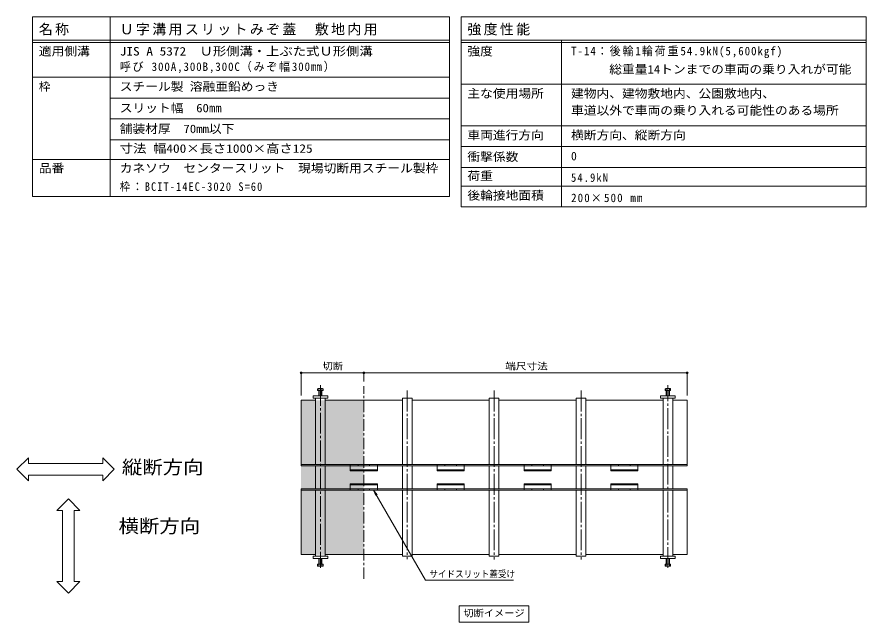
# Model space of a CAD drawing. Units: millimetres at full size, sheet at 1:5, with parts at other scales. Extents: x -1382 to 1946, y -1318 to 1367.
# Drawn here: x 114 to 1946, y 60 to 1367 of the extents above; entities that cross this region are included whole.
import ezdxf
from ezdxf.enums import TextEntityAlignment as Align

# ---------------------------------------------------------------- set-up
doc = ezdxf.new("R2010")
doc.units = ezdxf.units.MM
doc.header["$LTSCALE"] = 5
doc.header["$PDMODE"] = 32
doc.header["$PDSIZE"] = 4
for name, pattern in [('CHAIN1', [8, 5, -1, 1, -1]), ('CHAIN2', [12, 9, -1, 1, -1]), ('DASHED1', [1.8, 1.2, -0.6])]:
    doc.linetypes.add(name, pattern=pattern)
for name, color, linetype, lineweight in [('4-5_0055_アルミ建具_', 7, 'Continuous', 9), ('B-0_0173_仮設寸法_K', 7, 'Continuous', 9), ('B-3_0176_PC2次ﾌｧｽﾅｰ_', 7, 'DASHED1', 9), ('B-4_0177_PCﾌｧｽﾅｰ寸法', 7, 'Continuous', 9), ('B-5_0178_ACW1次ﾌｧｽﾅｰ', 7, 'Continuous', 9), ('B-9_0183_断面詳細1_S', 7, 'CHAIN1', 9), ('F-5_0018_躯\u3000寸法（�', 7, 'Continuous', 9), ('F-F_0034_建具ラベル�', 3, 'Continuous', 9)]:
    doc.layers.add(name, color=color, linetype=linetype, lineweight=lineweight)
doc.layers.add('B-A_0186_鉄骨断面_S', color=7, linetype='Continuous')
doc.styles.add('ＭＳ ゴシック', font='')
doc.styles.get('ＭＳ ゴシック').set_extended_font_data('MS Gothic')

msp = doc.modelspace()

# ---------------------------------------------------------------- linework, layer by layer
at = {"layer": '4-5_0055_アルミ建具_'}
for p, q in [((113.558, 390.282), (138.558, 415.282)), ((138.558, 402.782), (138.558, 415.282)), ((323.506, 390.282), (298.506, 415.282)), ((298.506, 402.782), (298.506, 415.282)), ((113.558, 390.282), (138.558, 365.282)), ((138.558, 402.782), (298.506, 402.782)), ((323.506, 390.282), (298.506, 365.282)), ((138.558, 365.282), (138.558, 377.782)), ((138.558, 377.782), (298.506, 377.782)), ((298.506, 365.282), (298.506, 377.782)), ((224.487, 326.191), (199.487, 301.191)), ((224.487, 326.191), (249.487, 301.191)), ((211.987, 301.191), (199.487, 301.191)), ((211.987, 147.746), (211.987, 301.191)), ((249.487, 301.191), (236.987, 301.191)), ((236.987, 147.746), (236.987, 301.191)), ((224.487, 122.746), (199.487, 147.746)), ((211.987, 147.746), (199.487, 147.746)), ((224.487, 122.746), (249.487, 147.746)), ((249.487, 147.746), (236.987, 147.746))]:
    msp.add_line(p, q, dxfattribs=at)
at = {"layer": 'B-0_0173_仮設寸法_K', "linetype": 'CHAIN2'}
for p, q in [((768.424, 572.216), (768.424, 177.127)), ((1518.424, 177.127), (1518.424, 572.216)), ((955.924, 560.282), (955.924, 196.057)), ((1143.424, 560.282), (1143.424, 195.089)), ((1330.924, 560.282), (1330.924, 195.089))]:
    msp.add_line(p, q, dxfattribs=at)
at = {"layer": 'B-0_0173_仮設寸法_K', "color": 2}
for p, q in [((762.424, 564.198), (762.424, 560.282)), ((762.424, 560.282), (774.424, 560.282)), ((773.31, 564.698), (763.977, 564.698)), ((765.09, 564.198), (765.09, 548.615)), ((765.674, 560.282), (765.674, 548.615)), ((771.174, 548.615), (771.174, 560.282)), ((771.757, 548.615), (771.757, 564.198)), ((774.424, 560.282), (774.424, 564.198)), ((1512.424, 564.198), (1512.424, 560.282)), ((1512.424, 560.282), (1524.424, 560.282)), ((1523.31, 564.698), (1513.977, 564.698)), ((1515.09, 564.198), (1515.09, 548.615)), ((1515.674, 560.282), (1515.674, 548.615)), ((1521.174, 548.615), (1521.174, 560.282)), ((1521.757, 548.615), (1521.757, 564.198)), ((1524.424, 560.282), (1524.424, 564.198)), ((762.424, 181.365), (762.424, 185.282)), ((762.424, 185.282), (774.424, 185.282)), ((765.09, 181.365), (765.09, 196.948)), ((765.674, 185.282), (765.674, 196.948)), ((771.174, 196.948), (771.174, 185.282)), ((771.757, 196.948), (771.757, 181.365)), ((774.424, 185.282), (774.424, 181.365)), ((1512.424, 181.365), (1512.424, 185.282)), ((1512.424, 185.282), (1524.424, 185.282)), ((1515.09, 181.365), (1515.09, 196.948)), ((1515.674, 185.282), (1515.674, 196.948)), ((1521.174, 196.948), (1521.174, 185.282)), ((1521.757, 196.948), (1521.757, 181.365)), ((1524.424, 185.282), (1524.424, 181.365)), ((773.31, 180.865), (763.977, 180.865)), ((1523.31, 180.865), (1513.977, 180.865))]:
    msp.add_line(p, q, dxfattribs=at)
at = {"layer": 'B-0_0173_仮設寸法_K'}
for p, q in [((726.757, 539.448), (726.757, 397.782)), ((758.007, 539.448), (726.757, 539.448)), ((752.59, 548.615), (752.59, 543.615)), ((784.257, 548.615), (752.59, 548.615)), ((752.59, 543.615), (784.257, 543.615)), ((758.007, 400.448), (758.007, 543.615)), ((778.84, 543.615), (778.84, 400.448)), ((945.507, 539.448), (778.84, 539.448)), ((784.257, 543.615), (784.257, 548.615)), ((945.507, 400.448), (945.507, 543.615)), ((945.507, 543.615), (966.34, 543.615)), ((966.34, 543.615), (966.34, 400.448)), ((1133.007, 539.448), (966.34, 539.448)), ((1133.007, 400.448), (1133.007, 543.615)), ((1133.007, 543.615), (1153.84, 543.615)), ((1153.84, 543.615), (1153.84, 400.448)), ((1320.507, 539.448), (1153.84, 539.448)), ((1320.507, 400.448), (1320.507, 543.615)), ((1320.507, 543.615), (1341.34, 543.615)), ((1341.34, 543.615), (1341.34, 400.448)), ((1508.007, 539.448), (1341.34, 539.448)), ((1502.59, 548.615), (1502.59, 543.615)), ((1534.257, 548.615), (1502.59, 548.615)), ((1502.59, 543.615), (1534.257, 543.615)), ((1508.007, 543.615), (1508.007, 400.448)), ((1528.84, 543.615), (1528.84, 400.448)), ((1560.09, 539.448), (1528.84, 539.448)), ((1534.257, 543.615), (1534.257, 548.615)), ((1560.09, 397.782), (1560.09, 539.448)), ((726.757, 400.448), (1560.09, 400.448)), ((726.757, 397.782), (1560.09, 397.782)), ((758.007, 347.782), (758.007, 397.782)), ((778.84, 347.782), (778.84, 397.782)), ((945.507, 347.782), (945.507, 397.782)), ((966.34, 347.782), (966.34, 397.782)), ((1133.007, 347.782), (1133.007, 397.782)), ((1153.84, 347.782), (1153.84, 397.782)), ((1320.507, 347.782), (1320.507, 397.782)), ((1341.34, 347.782), (1341.34, 397.782)), ((1508.007, 347.782), (1508.007, 397.782)), ((1528.84, 347.782), (1528.84, 397.782)), ((726.757, 347.782), (1560.09, 347.782)), ((726.757, 347.782), (726.757, 206.115)), ((726.757, 345.115), (1560.09, 345.115)), ((758.007, 202.365), (758.007, 345.115)), ((778.84, 345.115), (778.84, 202.365)), ((945.507, 202.365), (945.507, 345.115)), ((966.34, 345.115), (966.34, 202.365)), ((1133.007, 202.365), (1133.007, 345.115)), ((1153.84, 345.115), (1153.84, 202.365)), ((1320.507, 202.365), (1320.507, 345.115)), ((1341.34, 345.115), (1341.34, 202.365)), ((1508.007, 202.365), (1508.007, 345.115)), ((1528.84, 202.365), (1528.84, 345.115)), ((1560.09, 347.782), (1560.09, 206.115)), ((758.007, 206.115), (726.757, 206.115)), ((784.257, 202.365), (752.59, 202.365)), ((752.59, 197.365), (752.59, 202.365)), ((945.507, 206.115), (778.84, 206.115)), ((784.257, 202.365), (784.257, 197.365)), ((966.34, 202.365), (945.507, 202.365)), ((1133.007, 206.115), (966.34, 206.115)), ((1153.84, 202.365), (1133.007, 202.365)), ((1320.507, 206.115), (1153.84, 206.115)), ((1341.34, 202.365), (1320.507, 202.365)), ((1508.007, 206.115), (1341.34, 206.115)), ((1534.257, 202.365), (1502.59, 202.365)), ((1502.59, 197.365), (1502.59, 202.365)), ((1560.09, 206.115), (1528.84, 206.115)), ((1534.257, 202.365), (1534.257, 197.365)), ((784.257, 197.365), (752.59, 197.365)), ((1534.257, 197.365), (1502.59, 197.365))]:
    msp.add_line(p, q, dxfattribs=at)
at = {"layer": 'B-0_0173_仮設寸法_K', "color": 2}
for centre, radius, start, end in [((763.757, 562.719), 1.992, 47.9749, 132.0251), ((768.424, 553.525), 11.182, 72.65606, 107.34394), ((773.09, 562.719), 1.992, 47.9749, 132.0251), ((1513.757, 562.719), 1.992, 47.9749, 132.0251), ((1518.424, 553.525), 11.182, 72.65606, 107.34394), ((1523.09, 562.719), 1.992, 47.9749, 132.0251), ((763.757, 182.844), 1.992, 227.9749, 312.0251), ((768.424, 192.038), 11.182, 252.65606, 287.34394), ((773.09, 182.844), 1.992, 227.9749, 312.0251), ((1513.757, 182.844), 1.992, 227.9749, 312.0251), ((1518.424, 192.038), 11.182, 252.65606, 287.34394), ((1523.09, 182.844), 1.992, 227.9749, 312.0251)]:
    msp.add_arc(centre, radius, start, end, dxfattribs=at)
at = {"layer": 'B-3_0176_PC2次ﾌｧｽﾅｰ_'}
for p, q in [((833.007, 399.865), (833.007, 397.782)), ((833.424, 400.282), (849.257, 400.282)), ((849.674, 399.865), (849.674, 397.782)), ((874.674, 397.782), (849.674, 397.782)), ((874.674, 399.865), (874.674, 397.782)), ((890.924, 400.282), (875.09, 400.282)), ((891.34, 399.865), (891.34, 397.782)), ((1020.507, 399.865), (1020.507, 397.782)), ((1020.924, 400.282), (1036.757, 400.282)), ((1037.174, 399.865), (1037.174, 397.782)), ((1062.174, 397.782), (1037.174, 397.782)), ((1062.174, 399.865), (1062.174, 397.782)), ((1078.424, 400.282), (1062.59, 400.282)), ((1078.84, 399.865), (1078.84, 397.782)), ((1208.007, 399.865), (1208.007, 397.782)), ((1208.424, 400.282), (1224.257, 400.282)), ((1224.674, 399.865), (1224.674, 397.782)), ((1249.674, 397.782), (1224.674, 397.782)), ((1249.674, 399.865), (1249.674, 397.782)), ((1265.924, 400.282), (1250.09, 400.282)), ((1266.34, 399.865), (1266.34, 397.782)), ((1395.507, 399.865), (1395.507, 397.782)), ((1395.924, 400.282), (1411.757, 400.282)), ((1412.174, 399.865), (1412.174, 397.782)), ((1437.174, 397.782), (1412.174, 397.782)), ((1437.174, 399.865), (1437.174, 397.782)), ((1453.424, 400.282), (1437.59, 400.282)), ((1453.84, 399.865), (1453.84, 397.782)), ((833.007, 345.698), (833.007, 347.782)), ((833.424, 345.282), (849.257, 345.282)), ((874.674, 347.782), (849.674, 347.782)), ((849.674, 345.698), (849.674, 347.782)), ((874.674, 345.698), (874.674, 347.782)), ((890.924, 345.282), (875.09, 345.282)), ((891.34, 345.698), (891.34, 347.782)), ((1020.507, 345.698), (1020.507, 347.782)), ((1020.924, 345.282), (1036.757, 345.282)), ((1062.174, 347.782), (1037.174, 347.782)), ((1037.174, 345.698), (1037.174, 347.782)), ((1062.174, 345.698), (1062.174, 347.782)), ((1078.424, 345.282), (1062.59, 345.282)), ((1078.84, 345.698), (1078.84, 347.782)), ((1208.007, 345.698), (1208.007, 347.782)), ((1208.424, 345.282), (1224.257, 345.282)), ((1249.674, 347.782), (1224.674, 347.782)), ((1224.674, 345.698), (1224.674, 347.782)), ((1249.674, 345.698), (1249.674, 347.782)), ((1265.924, 345.282), (1250.09, 345.282)), ((1266.34, 345.698), (1266.34, 347.782)), ((1395.507, 345.698), (1395.507, 347.782)), ((1395.924, 345.282), (1411.757, 345.282)), ((1437.174, 347.782), (1412.174, 347.782)), ((1412.174, 345.698), (1412.174, 347.782)), ((1437.174, 345.698), (1437.174, 347.782)), ((1453.424, 345.282), (1437.59, 345.282)), ((1453.84, 345.698), (1453.84, 347.782))]:
    msp.add_line(p, q, dxfattribs=at)
at = {"layer": 'B-3_0176_PC2次ﾌｧｽﾅｰ_', "linetype": 'Continuous'}
for p, q in [((833.007, 397.782), (833.007, 386.948)), ((833.007, 388.865), (891.34, 388.865)), ((833.007, 386.948), (891.34, 386.948)), ((891.34, 397.782), (891.34, 386.948)), ((1020.507, 397.782), (1020.507, 386.948)), ((1020.507, 388.865), (1078.84, 388.865)), ((1020.507, 386.948), (1078.84, 386.948)), ((1078.84, 397.782), (1078.84, 386.948)), ((1208.007, 397.782), (1208.007, 386.948)), ((1208.007, 388.865), (1266.34, 388.865)), ((1208.007, 386.948), (1266.34, 386.948)), ((1266.34, 397.782), (1266.34, 386.948)), ((1395.507, 397.782), (1395.507, 386.948)), ((1395.507, 388.865), (1453.84, 388.865)), ((1395.507, 386.948), (1453.84, 386.948)), ((1453.84, 397.782), (1453.84, 386.948)), ((833.007, 358.615), (891.34, 358.615)), ((833.007, 347.782), (833.007, 358.615)), ((833.007, 356.698), (891.34, 356.698)), ((891.34, 347.782), (891.34, 358.615)), ((1020.507, 358.615), (1078.84, 358.615)), ((1020.507, 347.782), (1020.507, 358.615)), ((1020.507, 356.698), (1078.84, 356.698)), ((1078.84, 347.782), (1078.84, 358.615)), ((1208.007, 358.615), (1266.34, 358.615)), ((1208.007, 347.782), (1208.007, 358.615)), ((1208.007, 356.698), (1266.34, 356.698)), ((1266.34, 347.782), (1266.34, 358.615)), ((1395.507, 358.615), (1453.84, 358.615)), ((1395.507, 347.782), (1395.507, 358.615)), ((1395.507, 356.698), (1453.84, 356.698)), ((1453.84, 347.782), (1453.84, 358.615))]:
    msp.add_line(p, q, dxfattribs=at)
at = {"layer": 'B-3_0176_PC2次ﾌｧｽﾅｰ_'}
for centre, start, end in [((833.424, 399.865), 90, 180), ((849.257, 399.865), 0, 90), ((875.09, 399.865), 90, 180), ((890.924, 399.865), 0, 90), ((1020.924, 399.865), 90, 180), ((1036.757, 399.865), 0, 90), ((1062.59, 399.865), 90, 180), ((1078.424, 399.865), 0, 90), ((1208.424, 399.865), 90, 180), ((1224.257, 399.865), 0, 90), ((1250.09, 399.865), 90, 180), ((1265.924, 399.865), 0, 90), ((1395.924, 399.865), 90, 180), ((1411.757, 399.865), 0, 90), ((1437.59, 399.865), 90, 180), ((1453.424, 399.865), 0, 90), ((833.424, 345.698), 180, 270), ((849.257, 345.698), 270, 0), ((875.09, 345.698), 180, 270), ((890.924, 345.698), 270, 0), ((1020.924, 345.698), 180, 270), ((1036.757, 345.698), 270, 0), ((1062.59, 345.698), 180, 270), ((1078.424, 345.698), 270, 0), ((1208.424, 345.698), 180, 270), ((1224.257, 345.698), 270, 0), ((1250.09, 345.698), 180, 270), ((1265.924, 345.698), 270, 0), ((1395.924, 345.698), 180, 270), ((1411.757, 345.698), 270, 0), ((1437.59, 345.698), 180, 270), ((1453.424, 345.698), 270, 0)]:
    msp.add_arc(centre, 0.417, start, end, dxfattribs=at)
at = {"layer": 'B-4_0177_PCﾌｧｽﾅｰ寸法'}
for p, q in [((726.757, 599.689), (726.757, 549.448)), ((862.174, 598.189), (726.757, 598.189)), ((862.174, 599.689), (862.174, 579.539)), ((862.174, 598.189), (1560.09, 598.189)), ((1560.09, 599.689), (1560.09, 549.448))]:
    msp.add_line(p, q, dxfattribs=at)
for p in [(726.757, 598.189), (862.174, 598.189), (1560.09, 598.189)]:
    msp.add_point(p, dxfattribs=at)
at = {"layer": 'B-5_0178_ACW1次ﾌｧｽﾅｰ'}
for p, q in [((883.007, 345.282), (887.791, 333.733)), ((883.007, 345.282), (890.617, 335.365)), ((883.007, 345.282), (995.244, 150.882)), ((1185.185, 150.882), (995.244, 150.882)), ((1068.174, 95.431), (1218.674, 95.431)), ((1068.174, 95.431), (1068.174, 60.431)), ((1218.674, 95.431), (1218.674, 60.431)), ((1068.174, 60.431), (1218.674, 60.431))]:
    msp.add_line(p, q, dxfattribs=at)
at = {"layer": 'B-9_0183_断面詳細1_S'}
msp.add_line((862.174, 153.49), (862.174, 569.539), dxfattribs=at)
at = {"layer": 'B-A_0186_鉄骨断面_S'}
msp.add_solid([(726.757, 206.115), (862.174, 206.115), (726.757, 539.448), (862.174, 539.448)], dxfattribs=at)
at = {"layer": 'F-5_0018_躯\u3000寸法（�'}
msp.add_line((1072.411, 1221.881), (1946.092, 1221.881), dxfattribs=at)
at = {"layer": 'F-F_0034_建具ラベル�', "color": 7}
for p, q in [((147.411, 979.381), (147.411, 1366.881)), ((1047.411, 1366.881), (147.411, 1366.881)), ((314.699, 1366.881), (314.699, 979.381)), ((1047.411, 1366.881), (1047.411, 979.381)), ((1072.411, 1366.881), (1946.092, 1366.881)), ((1072.411, 1366.881), (1072.411, 956.882)), ((1946.092, 1366.881), (1946.092, 956.882)), ((147.411, 1316.881), (1047.411, 1316.881)), ((147.411, 1311.881), (1047.411, 1311.881)), ((1072.411, 1316.881), (1946.092, 1316.881)), ((1072.411, 1311.881), (1946.092, 1311.881)), ((1288.782, 1316.881), (1288.782, 956.882)), ((147.411, 1236.881), (1047.411, 1236.881)), ((1072.411, 1221.881), (1946.092, 1221.881)), ((314.699, 1191.881), (1047.411, 1191.881)), ((314.699, 1146.881), (1047.411, 1146.881)), ((1072.411, 1131.881), (1946.092, 1131.881)), ((314.699, 1101.881), (1047.411, 1101.881)), ((1946.092, 1086.881), (1072.411, 1086.881)), ((147.411, 1059.381), (1047.411, 1059.381)), ((1072.411, 1041.881), (1946.092, 1041.881)), ((1072.411, 1001.882), (1946.092, 1001.882)), ((147.411, 979.381), (1047.411, 979.381)), ((1072.411, 956.882), (1946.092, 956.882))]:
    msp.add_line(p, q, dxfattribs=at)

# ---------------------------------------------------------------- texts
at = {"layer": '4-5_0055_アルミ建具_', "color": 6, "style": 'ＭＳ ゴシック', "width": 1.1}
for s, p in [('縦断方向', (340.084, 371.254)), ('横断方向', (332.708, 244.321))]:
    msp.add_text(s, height=29.33, dxfattribs=at).set_placement(p, align=Align.BOTTOM_LEFT)
at = {"layer": 'B-4_0177_PCﾌｧｽﾅｰ寸法', "color": 2, "style": 'ＭＳ ゴシック'}
for s, width, p in [('切断', 1.1, (773.215, 601.189)), ('端尺寸法', 1.15, (1167.382, 601.189))]:
    msp.add_text(s, height=14.66, dxfattribs=dict(at, width=width)).set_placement(p, align=Align.BOTTOM_LEFT)
at = {"layer": 'B-5_0178_ACW1次ﾌｧｽﾅｰ', "color": 2, "style": 'ＭＳ ゴシック'}
for s, width, p in [('サイドスリット蓋受け', 0.9, (1003.785, 152.382)), ('切断イメージ', 1.1, (1077.174, 67.931))]:
    msp.add_text(s, height=14.66, dxfattribs=dict(at, width=width)).set_placement(p, align=Align.BOTTOM_LEFT)
at = {"layer": 'F-F_0034_建具ラベル�', "style": 'ＭＳ ゴシック'}
for s, width, p in [('適用側溝', 1.1, (160.72, 1278.131)), ('JIS A 5372\u3000Ｕ形側溝・上ぶた式Ｕ形側溝', 1.15, (335.367, 1278.131)), ('強度', 1.1, (1085.72, 1278.131)), ('  \u3000\u3000総重量14トンまでの車両の乗り入れが可能', 1.1, (1309.449, 1239.134)), ('スチール製 溶融亜鉛めっき', 1.1, (335.367, 1201.881)), ('主な使用場所', 1.1, (1085.72, 1186.881)), ('建物内、建物敷地内、公園敷地内、', 1.1, (1309.449, 1186.881)), ('スリット幅\u300060㎜', 1.1, (335.367, 1155.631)), ('車道以外で車両の乗り入れる可能性のある場所', 1.1, (1309.449, 1150.357)), ('舗装材厚\u300070mm以下', 1.1, (335.367, 1110.631)), ('車両進行方向', 1.1, (1085.72, 1096.881)), ('横断方向、縦断方向', 1.1, (1309.449, 1096.881)), ('寸法 幅400×長さ1000×高さ125', 1.15, (335.367, 1068.131)), ('衝撃係数', 1.1, (1085.72, 1050.109)), ('品番', 1.1, (160.72, 1025.631)), ('カネソウ\u3000センタースリット\u3000現場切断用スチール製枠', 1.1, (335.367, 1025.631)), ('荷重', 1.1, (1085.72, 1008.981)), ('後輪接地面積', 1.1, (1085.72, 966.882))]:
    msp.add_text(s, height=18.33, dxfattribs=dict(at, width=width)).set_placement(p, align=Align.BOTTOM_LEFT)
for s, p in [('枠', (160.72, 1201.881)), ('0', (1309.449, 1051.881))]:
    msp.add_text(s, height=18.33, dxfattribs=at).set_placement(p, align=Align.BOTTOM_LEFT)
at = {"layer": 'F-F_0034_建具ラベル�', "attachment_point": 7, "style": 'ＭＳ ゴシック'}
for s, insert, char_height in [('\\T1.17;名称', (160.72, 1326.881), 21.99), ('\\T1.17;Ｕ字溝用スリットみぞ蓋\u3000敷地内用', (335.367, 1326.881), 21.99), ('\\T1.17;強度性能', (1085.72, 1326.881), 21.99), ('\\T1.17;\\W0.95;T-14：後輪1輪荷重54.9kN(5,600kgf)', (1309.449, 1278.131), 18.33), ('\\T1.16;\\W0.95;呼び\\~300A,300B,300C（みぞ幅300㎜）', (335.367, 1245.631), 18.33), ('\\T1.22;\\W0.9;54.9kN', (1309.449, 1010.631), 18.33), ('\\T1.2;\\W0.9;枠：BCIT-14EC-3020\\~S=60', (335.367, 989.381), 18.33), ('\\T1.2;\\W0.95;200×500\\~mm', (1309.449, 966.882), 18.33)]:
    msp.add_mtext(s, dxfattribs=dict(at, insert=insert, char_height=char_height))

doc.saveas('drawing.dxf')
